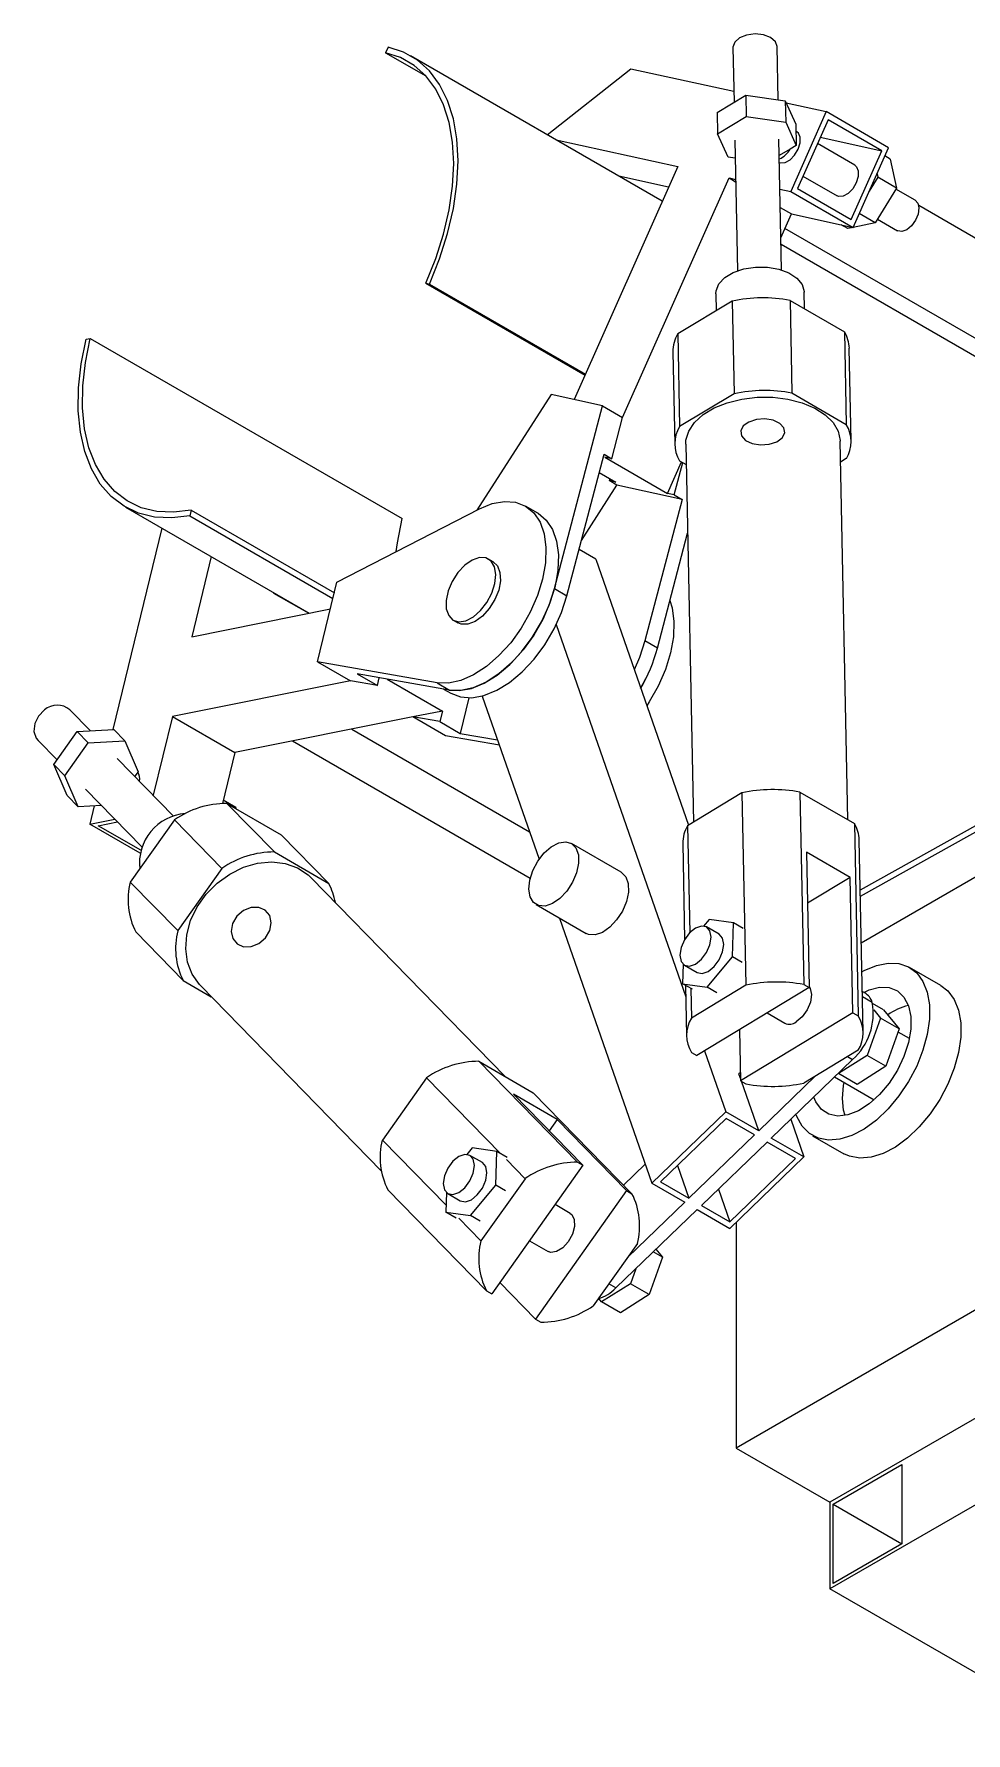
# Model space of a CAD drawing. Header units: millimetres. Extents: x 0 to 1189, y 0 to 841.
# Drawn here: x 754.08 to 775.2, y 113.49 to 151.97 of the extents above; entities that cross this region are included whole.
import ezdxf

# ---------------------------------------------------------------- set-up
doc = ezdxf.new("R2010")
doc.units = ezdxf.units.MM

msp = doc.modelspace()

# ---------------------------------------------------------------- linework, layer by layer
at = {"color": 7, "linetype": 'Continuous', "lineweight": 15}
for p, q in [((762.108, 151.67), (762.052, 151.543)), ((769.922, 151.661), (769.947, 150.419)), ((770.946, 150.475), (770.922, 151.681)), ((762.052, 151.543), (762.964, 151.017)), ((768.322, 148.181), (762.619, 151.473)), ((765.716, 149.686), (767.611, 151.181)), ((767.611, 151.181), (769.942, 150.669)), ((769.562, 150.187), (770.215, 150.581)), ((770.215, 150.581), (770.225, 150.097)), ((770.215, 150.581), (771.107, 150.452)), ((771.107, 150.452), (771.117, 149.968)), ((771.107, 150.452), (771.347, 149.928)), ((769.562, 150.187), (769.572, 149.703)), ((769.572, 149.703), (770.225, 150.097)), ((770.225, 150.097), (771.117, 149.968)), ((771.127, 150.408), (772.034, 150.209)), ((772.034, 150.209), (771.23, 148.401)), ((773.448, 149.392), (772.034, 150.209)), ((769.811, 149.179), (769.572, 149.703)), ((771.117, 149.968), (771.356, 149.444)), ((771.347, 149.928), (771.356, 149.444)), ((771.366, 149.754), (771.35, 149.763)), ((772.076, 150.025), (771.385, 148.47)), ((773.293, 149.323), (772.076, 150.025)), ((765.918, 149.569), (768.67, 148.964)), ((769.964, 149.563), (770.024, 146.604)), ((771.024, 146.624), (770.964, 149.583)), ((771.217, 149.36), (770.971, 149.212)), ((771.356, 149.444), (771.217, 149.36)), ((772.682, 148.994), (771.835, 149.483)), ((771.9, 149.629), (773.293, 149.323)), ((772.602, 147.768), (773.293, 149.323)), ((772.644, 147.585), (773.448, 149.392)), ((768.67, 148.964), (766.326, 143.69)), ((769.972, 149.156), (769.811, 149.179)), ((773.487, 149.133), (773.364, 149.204)), ((773.487, 149.133), (773.627, 148.477)), ((767.333, 148.752), (768.465, 148.503)), ((767.423, 143.285), (769.834, 148.708)), ((769.834, 148.708), (769.982, 148.675)), ((769.834, 148.708), (769.983, 148.622)), ((771.509, 148.748), (772.282, 148.302)), ((773.203, 148.722), (773.009, 148.406)), ((773.186, 148.803), (773.203, 148.722)), ((773.627, 148.477), (773.203, 148.722)), ((770.987, 148.455), (771.23, 148.401)), ((771.23, 148.401), (772.644, 147.585)), ((771.385, 148.47), (772.602, 147.768)), ((773.627, 148.477), (773.145, 147.69)), ((774.053, 148.202), (773.614, 148.456)), ((770.995, 148.037), (771.248, 147.892)), ((771.009, 147.354), (771.248, 147.892)), ((771.248, 147.892), (772.644, 147.585)), ((773.145, 147.69), (772.784, 147.898)), ((773.196, 147.774), (773.653, 147.51)), ((790.686, 138.525), (774.13, 148.083)), ((783.07, 140.651), (771.101, 147.56)), ((772.522, 147.559), (772.375, 147.644)), ((772.644, 147.585), (772.522, 147.559)), ((773.145, 147.69), (772.644, 147.585)), ((782.703, 140.447), (771.012, 147.196)), ((762.964, 146.323), (766.571, 144.24)), ((762.964, 146.323), (763.045, 146.305)), ((763.045, 146.305), (766.581, 144.264)), ((769.903, 145.918), (768.671, 145.174)), ((769.534, 146.082), (769.542, 145.7)), ((769.903, 145.918), (769.946, 143.82)), ((771.216, 145.935), (771.258, 143.837)), ((771.216, 145.935), (772.449, 145.224)), ((771.541, 145.748), (771.534, 146.123)), ((755.266, 145.055), (755.36, 145.074)), ((755.36, 145.074), (762.431, 140.992)), ((768.671, 145.174), (768.713, 143.076)), ((772.449, 145.224), (772.491, 143.126)), ((768.56, 144.771), (768.602, 142.673)), ((772.602, 142.753), (772.559, 144.851)), ((765.8, 143.806), (764.119, 141.183)), ((766.964, 143.55), (765.8, 143.806)), ((765.878, 139.407), (766.964, 143.55)), ((766.964, 143.55), (767.423, 143.285)), ((769.946, 143.82), (768.713, 143.076)), ((771.258, 143.837), (772.491, 143.126)), ((767.177, 142.347), (767.423, 143.285)), ((817.779, 143.118), (772.119, 116.759)), ((772.524, 134.173), (772.352, 142.748)), ((766.16, 139.244), (767.001, 142.449)), ((767.001, 142.449), (767.177, 142.347)), ((767.177, 142.347), (767.022, 142.381)), ((767.022, 142.381), (768.436, 141.564)), ((768.852, 142.678), (769.025, 134.116)), ((766.893, 142.039), (767.272, 141.82)), ((768.436, 141.564), (768.753, 142.278)), ((768.592, 141.53), (768.783, 142.26)), ((768.713, 142.301), (768.862, 142.215)), ((772.491, 142.351), (772.361, 142.272)), ((766.489, 140.498), (767.293, 141.752)), ((767.142, 141.895), (767.116, 141.854)), ((767.293, 141.752), (767.116, 141.854)), ((767.272, 141.82), (767.116, 141.854)), ((768.768, 141.428), (767.293, 141.752)), ((756.161, 141.25), (760.319, 138.85)), ((760.95, 139.553), (764.177, 141.213)), ((765.503, 141.115), (765.22, 141.278)), ((768.768, 141.428), (767.928, 138.223)), ((768.592, 141.53), (768.436, 141.564)), ((768.592, 141.53), (768.768, 141.428)), ((757.65, 141.184), (757.619, 141.058)), ((757.619, 141.058), (760.86, 139.187)), ((757.65, 141.184), (760.891, 139.313)), ((756.979, 140.778), (755.869, 136.214)), ((768.211, 138.06), (768.893, 140.661)), ((758.1, 140.131), (757.659, 138.318)), ((764.49, 140.015), (764.384, 140.076)), ((766.813, 140.072), (766.435, 140.29)), ((766.813, 140.072), (768.912, 134.049)), ((759.514, 139.314), (759.513, 139.308)), ((759.513, 139.308), (760.309, 138.848)), ((760.51, 137.747), (760.95, 139.553)), ((765.878, 139.407), (766.16, 139.244)), ((757.659, 138.318), (760.802, 138.947)), ((763.584, 138.69), (763.691, 138.629)), ((765.917, 138.591), (768.854, 130.166)), ((768.211, 138.06), (767.928, 138.223)), ((763.219, 137.273), (760.51, 137.747)), ((760.51, 137.747), (761.253, 137.319)), ((761.406, 137.477), (761.866, 137.211)), ((763.502, 137.11), (761.406, 137.477)), ((761.866, 137.211), (761.909, 137.389)), ((762.091, 137.357), (763.339, 136.636)), ((761.253, 137.319), (757.22, 136.513)), ((761.866, 137.211), (761.253, 137.319)), ((763.219, 137.273), (763.502, 137.11)), ((763.362, 137.134), (763.527, 137.039)), ((764.241, 136.975), (765.528, 133.281)), ((755.363, 136.186), (754.895, 136.665)), ((763.339, 136.636), (762.667, 136.502)), ((763.339, 136.636), (763.28, 136.395)), ((763.935, 136.933), (763.74, 136.13)), ((755.064, 136.169), (755.895, 136.216)), ((755.895, 136.216), (756.143, 135.962)), ((757.22, 136.513), (756.786, 134.73)), ((757.22, 136.513), (758.634, 135.696)), ((762.667, 136.502), (758.634, 135.696)), ((761.284, 136.226), (765.313, 133.9)), ((763.409, 136.074), (762.667, 136.502)), ((763.28, 136.395), (762.667, 136.502)), ((763.28, 136.395), (763.74, 136.13)), ((754.18, 135.966), (754.609, 135.527)), ((754.535, 135.422), (755.064, 136.169)), ((754.783, 135.168), (755.313, 135.915)), ((755.064, 136.169), (755.313, 135.915)), ((755.313, 135.915), (756.143, 135.962)), ((756.143, 135.962), (756.444, 135.262)), ((759.94, 135.957), (765.326, 132.848)), ((764.629, 135.86), (763.409, 136.074)), ((763.74, 136.13), (764.587, 135.981)), ((757.248, 134.258), (755.971, 135.564)), ((758.634, 135.696), (758.354, 134.543)), ((754.535, 135.422), (754.783, 135.168)), ((754.835, 134.721), (754.535, 135.422)), ((755.084, 134.468), (754.783, 135.168)), ((756.444, 135.262), (756.369, 135.157)), ((754.835, 134.721), (755.084, 134.468)), ((755.256, 134.865), (756.532, 133.559)), ((770.127, 134.782), (768.895, 134.038)), ((770.127, 134.782), (770.215, 130.425)), ((771.44, 134.799), (771.527, 130.442)), ((771.44, 134.799), (772.673, 134.088)), ((755.615, 134.498), (755.084, 134.468)), ((755.449, 134.488), (755.349, 134.077)), ((758.66, 134.452), (758.372, 134.618)), ((758.456, 134.544), (759.532, 133.444)), ((758.456, 134.544), (759.689, 133.833)), ((758.66, 134.452), (758.656, 134.429)), ((775.882, 134.293), (772.806, 132.581)), ((755.349, 134.077), (755.916, 134.19)), ((756.49, 133.418), (755.349, 134.077)), ((755.542, 134.038), (755.979, 134.126)), ((756.506, 133.481), (755.542, 134.038)), ((757.267, 134.173), (756.267, 132.762)), ((757.267, 134.173), (758.343, 133.072)), ((768.895, 134.038), (768.943, 131.614)), ((772.673, 134.088), (772.76, 129.73)), ((759.689, 133.833), (760.764, 132.732)), ((767.393, 132.985), (766.261, 133.638)), ((768.784, 133.635), (768.828, 131.46)), ((772.871, 129.358), (772.783, 133.715)), ((759.532, 133.444), (760.764, 132.732)), ((771.587, 133.438), (771.649, 130.372)), ((772.577, 132.867), (771.587, 133.438)), ((756.267, 132.762), (757.343, 131.662)), ((758.343, 133.072), (757.343, 131.662)), ((764.764, 128.358), (760.367, 132.856)), ((772.577, 132.867), (771.61, 132.283)), ((772.639, 129.8), (772.577, 132.867)), ((775.655, 133.007), (772.83, 131.377)), ((765.462, 132.253), (766.593, 131.599)), ((756.391, 131.633), (757.467, 130.532)), ((765.994, 131.945), (768.087, 125.941)), ((769.381, 131.915), (769.256, 131.767)), ((769.608, 131.581), (769.325, 131.745)), ((769.935, 131.836), (769.381, 131.915)), ((769.912, 131.069), (769.935, 131.836)), ((770.156, 131.708), (769.935, 131.836)), ((768.795, 130.901), (768.782, 130.461)), ((768.825, 130.879), (769.108, 130.715)), ((769.336, 130.382), (769.912, 131.069)), ((770.133, 130.941), (769.912, 131.069)), ((774.634, 130.422), (773.926, 130.83)), ((757.467, 130.532), (758.102, 130.165)), ((768.782, 130.461), (769.336, 130.382)), ((769.003, 130.334), (768.782, 130.461)), ((771.527, 130.442), (771.649, 130.372)), ((757.865, 130.409), (761.953, 126.226)), ((768.849, 130.422), (768.872, 129.277)), ((768.969, 130.353), (768.982, 129.68)), ((770.215, 130.425), (768.982, 129.68)), ((771.649, 130.372), (769.104, 128.835)), ((769.557, 130.254), (769.336, 130.382)), ((772.908, 130.254), (772.852, 130.286)), ((772.639, 129.8), (770.094, 128.264)), ((770.698, 129.798), (771.097, 129.567)), ((772.639, 129.8), (772.76, 129.73)), ((773.264, 129.682), (772.963, 128.838)), ((773.336, 129.869), (773.085, 130.014)), ((773.112, 129.868), (773.264, 129.682)), ((773.688, 129.437), (773.264, 129.682)), ((773.336, 129.869), (773.688, 129.437)), ((770.071, 129.419), (770.094, 128.264)), ((773.688, 129.437), (773.387, 128.594)), ((773.919, 129.217), (773.662, 129.366)), ((768.983, 128.905), (769.104, 128.835)), ((769.281, 128.942), (769.763, 127.557)), ((772.761, 128.955), (771.528, 128.211)), ((764.166, 128.703), (766.4, 126.418)), ((764.166, 128.703), (765.399, 127.992)), ((772.632, 128.743), (770.789, 126.966)), ((772.963, 128.838), (772.311, 128.427)), ((773.387, 128.594), (772.735, 128.182)), ((773.387, 128.594), (772.963, 128.838)), ((762.977, 128.332), (761.978, 126.921)), ((762.977, 128.332), (764.656, 126.615)), ((770.09, 128.451), (770.056, 128.418)), ((770.093, 128.313), (770.056, 128.418)), ((770.094, 128.264), (770.215, 128.194)), ((770.506, 127.129), (770.114, 128.252)), ((771.795, 128.372), (770.506, 127.129)), ((772.223, 128.349), (773.119, 127.832)), ((772.311, 128.427), (772.308, 128.431)), ((772.735, 128.182), (772.311, 128.427)), ((764.95, 127.956), (766.522, 126.348)), ((765.939, 127.385), (764.95, 127.956)), ((765.399, 127.992), (767.633, 125.706)), ((765.939, 127.385), (765.758, 127.129)), ((767.512, 125.776), (765.939, 127.385)), ((769.763, 127.557), (768.087, 125.941)), ((769.768, 127.41), (768.28, 125.975)), ((770.506, 127.129), (769.763, 127.557)), ((770.412, 127.038), (769.768, 127.41)), ((771.232, 127.394), (771.531, 126.537)), ((770.412, 127.038), (768.923, 125.603)), ((771.531, 126.537), (770.789, 126.966)), ((771.727, 127.019), (772.434, 126.611)), ((761.978, 126.921), (763.423, 125.443)), ((764.017, 126.743), (763.893, 126.595)), ((764.571, 126.664), (764.017, 126.743)), ((764.549, 125.897), (764.571, 126.664)), ((764.807, 126.527), (764.571, 126.664)), ((770.695, 126.875), (769.206, 125.44)), ((771.338, 126.504), (770.695, 126.875)), ((764.245, 126.409), (763.962, 126.573)), ((766.522, 126.348), (764.458, 123.436)), ((764.79, 126.477), (765.212, 126.046)), ((766.4, 126.418), (766.522, 126.348)), ((767.936, 126.374), (767.444, 125.899)), ((768.665, 126.346), (768.923, 125.603)), ((769.85, 125.068), (771.338, 126.504)), ((769.855, 124.921), (771.531, 126.537)), ((763.972, 125.209), (764.549, 125.897)), ((765.212, 126.046), (764.212, 124.636)), ((764.77, 125.769), (764.549, 125.897)), ((768.087, 125.941), (768.83, 125.513)), ((768.28, 125.975), (768.923, 125.603)), ((769.591, 125.811), (769.85, 125.068)), ((762.102, 125.792), (764.336, 123.506)), ((763.431, 125.729), (763.418, 125.289)), ((763.462, 125.707), (763.745, 125.543)), ((767.512, 125.776), (765.448, 122.864)), ((766.233, 125.261), (765.892, 125.459)), ((767.512, 125.776), (767.633, 125.706)), ((768.83, 125.513), (767.539, 124.268)), ((769.206, 125.44), (769.85, 125.068)), ((763.418, 125.289), (763.972, 125.209)), ((763.654, 125.153), (763.418, 125.289)), ((763.708, 125.152), (764.212, 124.636)), ((764.193, 125.082), (763.972, 125.209)), ((769.112, 125.349), (767.269, 123.571)), ((769.112, 125.349), (769.855, 124.921)), ((769.998, 125.059), (769.998, 119.943)), ((765.311, 124.639), (765.733, 124.395)), ((767.757, 124.576), (766.758, 123.166)), ((768.324, 124.265), (768.114, 124.386)), ((768.176, 124.446), (768.324, 124.265)), ((767.721, 124.008), (767.599, 123.666)), ((768.324, 124.265), (768.024, 123.422)), ((777.069, 124.025), (769.998, 119.943)), ((764.336, 123.506), (764.458, 123.436)), ((764.639, 123.692), (765.448, 122.864)), ((767.599, 123.666), (766.947, 123.255)), ((768.024, 123.422), (767.599, 123.666)), ((766.947, 123.255), (766.887, 123.329)), ((767.371, 123.01), (766.947, 123.255)), ((768.024, 123.422), (767.371, 123.01)), ((765.448, 122.864), (765.569, 122.794)), ((779.332, 122.882), (772.119, 118.718)), ((769.998, 119.943), (772.119, 118.718)), ((772.19, 118.678), (773.746, 119.576)), ((773.746, 119.576), (773.746, 117.779)), ((772.119, 118.718), (772.119, 116.759)), ((772.19, 116.881), (772.19, 118.678)), ((772.19, 118.678), (773.746, 117.78)), ((773.746, 117.779), (772.19, 116.881)), ((777.776, 113.493), (772.119, 116.759))]:
    msp.add_line(p, q, dxfattribs=at)
at = {"color": 8, "linetype": 'Continuous', "lineweight": 15}
for p, q in [((772.809, 132.446), (775.94, 134.189)), ((773.078, 130.034), (772.855, 130.163)), ((772.519, 128.809), (772.632, 128.743)), ((767.269, 123.571), (767.11, 123.663))]:
    msp.add_line(p, q, dxfattribs=at)
at = {"color": 7, "linetype": 'Continuous', "lineweight": 15, "flags": 128}
for points in [[(763.045, 146.305), (763.275, 146.876), (763.457, 147.449), (763.589, 148.015), (763.669, 148.565), (763.696, 149.092), (763.669, 149.589), (763.589, 150.047), (763.457, 150.46), (763.275, 150.823), (763.045, 151.129), (762.772, 151.374), (762.458, 151.556), (762.108, 151.67)], [(770.232, 151.942), (770.069, 151.876), (769.961, 151.779), (769.922, 151.666), (769.922, 151.661)], [(770.922, 151.681), (770.884, 151.79), (770.776, 151.884), (770.615, 151.946), (770.423, 151.967), (770.232, 151.942)], [(762.964, 146.323), (763.187, 146.879), (763.365, 147.436), (763.493, 147.986), (763.571, 148.522), (763.597, 149.035), (763.571, 149.518), (763.493, 149.964), (763.365, 150.366), (763.187, 150.719), (762.964, 151.017), (762.697, 151.256), (762.392, 151.432), (762.052, 151.543)], [(771.399, 149.356), (771.443, 149.498), (771.445, 149.627), (771.404, 149.722), (771.366, 149.754)], [(770.975, 149.056), (771.006, 149.046), (771.107, 149.054), (771.217, 149.115), (771.32, 149.222), (771.399, 149.356)], [(772.682, 148.994), (772.719, 148.962), (772.76, 148.867), (772.758, 148.739), (772.714, 148.597), (772.635, 148.462), (772.533, 148.356), (772.422, 148.294), (772.321, 148.286), (772.282, 148.302)], [(774.053, 148.202), (774.112, 148.137), (774.136, 148.027), (774.117, 147.89), (774.058, 147.749), (773.968, 147.623), (773.86, 147.533), (773.751, 147.492), (773.658, 147.507), (773.653, 147.51)], [(769.534, 146.082), (769.539, 146.15), (769.604, 146.307), (769.737, 146.449), (769.93, 146.565), (770.167, 146.647), (770.432, 146.688), (770.704, 146.687), (770.963, 146.641), (771.191, 146.556), (771.37, 146.437), (771.487, 146.294), (771.533, 146.136), (771.534, 146.123)], [(757.619, 141.058), (757.206, 141.008), (756.816, 141.027), (756.454, 141.115), (756.125, 141.271), (755.836, 141.492), (755.588, 141.776), (755.388, 142.117), (755.236, 142.511), (755.136, 142.953), (755.088, 143.435), (755.094, 143.951), (755.154, 144.494), (755.266, 145.055)], [(757.65, 141.184), (757.248, 141.136), (756.868, 141.155), (756.516, 141.24), (756.196, 141.392), (755.914, 141.607), (755.674, 141.883), (755.478, 142.215), (755.331, 142.598), (755.233, 143.028), (755.187, 143.498), (755.193, 144), (755.251, 144.528), (755.36, 145.074)], [(768.852, 142.678), (768.857, 142.769), (768.92, 142.975), (769.051, 143.171), (769.246, 143.348), (769.496, 143.499), (769.792, 143.618), (770.12, 143.7), (770.469, 143.742), (770.823, 143.741), (771.168, 143.698), (771.489, 143.615), (771.775, 143.495), (772.012, 143.343), (772.192, 143.166), (772.306, 142.969), (772.351, 142.762), (772.352, 142.748)], [(764.177, 141.213), (764.466, 141.331), (764.743, 141.382), (764.998, 141.363), (765.222, 141.277), (765.408, 141.124), (765.551, 140.912), (765.644, 140.646), (765.686, 140.336), (765.674, 139.992), (765.609, 139.625), (765.493, 139.249), (765.33, 138.874), (765.126, 138.515), (764.887, 138.183), (764.621, 137.889), (764.338, 137.643), (764.046, 137.453), (763.756, 137.325), (763.477, 137.265), (763.219, 137.273)], [(762.294, 140.245), (762.322, 140.446), (762.431, 140.992)], [(765.503, 141.115), (765.505, 141.113), (765.691, 140.961), (765.834, 140.748), (765.927, 140.483), (765.968, 140.173), (765.956, 139.828), (765.891, 139.462), (765.776, 139.085), (765.613, 138.711), (765.409, 138.352), (765.17, 138.02), (764.904, 137.726), (764.621, 137.479), (764.329, 137.29), (764.039, 137.162), (763.76, 137.102), (763.502, 137.11)], [(764.521, 139.9), (764.444, 140.029), (764.326, 140.101), (764.178, 140.109), (764.013, 140.052), (763.845, 139.936), (763.69, 139.771), (763.561, 139.571), (763.469, 139.355), (763.423, 139.141), (763.427, 138.948), (763.481, 138.795), (763.579, 138.693), (763.714, 138.653), (763.872, 138.678), (764.04, 138.765), (764.204, 138.908), (764.348, 139.092), (764.459, 139.302), (764.529, 139.52), (764.55, 139.725), (764.521, 139.9)], [(764.49, 140.015), (764.585, 139.924), (764.644, 139.776), (764.654, 139.587), (764.614, 139.375), (764.527, 139.158), (764.401, 138.955), (764.248, 138.786), (764.081, 138.663), (763.915, 138.599)], [(763.502, 137.11), (763.721, 137.099), (763.997, 137.149), (764.286, 137.267), (764.578, 137.448), (764.864, 137.686), (765.132, 137.974), (765.376, 138.301), (765.585, 138.657), (765.755, 139.03), (765.878, 139.407)], [(763.527, 137.039), (763.749, 136.954), (764.004, 136.935), (764.28, 136.986), (764.569, 137.104), (764.861, 137.285), (765.146, 137.523), (765.415, 137.811), (765.658, 138.138), (765.868, 138.494), (766.037, 138.867), (766.16, 139.244)], [(768.493, 139.137), (768.543, 138.972), (768.585, 138.662), (768.573, 138.318), (768.508, 137.952), (768.392, 137.575), (768.229, 137.201), (768.025, 136.841), (767.969, 136.756)], [(763.915, 138.599), (763.764, 138.6), (763.691, 138.629)], [(767.928, 138.223), (767.805, 137.846), (767.685, 137.57)], [(754.322, 136.659), (754.185, 136.52), (754.102, 136.35), (754.085, 136.175), (754.137, 136.021), (754.18, 135.966)], [(765.325, 132.428), (765.296, 132.603), (765.317, 132.808), (765.387, 133.026), (765.498, 133.236), (765.642, 133.421), (765.806, 133.563), (765.974, 133.651), (766.132, 133.675), (766.267, 133.635), (766.365, 133.534), (766.419, 133.38), (766.423, 133.188), (766.377, 132.974), (766.285, 132.757), (766.156, 132.558), (766.001, 132.393), (765.833, 132.276), (765.668, 132.22), (765.52, 132.228), (765.402, 132.299), (765.325, 132.428)], [(757.865, 130.409), (757.834, 130.441), (757.67, 130.676), (757.565, 130.95), (757.523, 131.252), (757.547, 131.57), (757.635, 131.89), (757.783, 132.2), (757.986, 132.486), (758.236, 132.737), (758.521, 132.944), (758.831, 133.096), (759.152, 133.189), (759.472, 133.218), (759.777, 133.181), (760.055, 133.082), (760.295, 132.923), (760.367, 132.856)], [(767.393, 132.985), (767.398, 132.982), (767.496, 132.881), (767.55, 132.727), (767.554, 132.535), (767.508, 132.321), (767.417, 132.104), (767.287, 131.905), (767.132, 131.739), (766.964, 131.623), (766.799, 131.567), (766.651, 131.574), (766.593, 131.599)], [(768.722, 131.107), (768.749, 130.967), (768.825, 130.879), (768.94, 130.856), (769.075, 130.903), (769.211, 131.013), (769.325, 131.167), (769.402, 131.344), (769.429, 131.516), (769.402, 131.656), (769.325, 131.745), (769.211, 131.767), (769.075, 131.72), (768.94, 131.611), (768.825, 131.456), (768.749, 131.279), (768.722, 131.107)], [(769.712, 131.352), (769.685, 131.493), (769.608, 131.581), (769.608, 131.581)], [(769.108, 130.715), (769.223, 130.693), (769.358, 130.74), (769.494, 130.849), (769.608, 131.004), (769.685, 131.181), (769.712, 131.352)], [(772.843, 130.731), (772.896, 130.759), (773.173, 130.876), (773.438, 130.929), (773.684, 130.919), (773.902, 130.844), (774.085, 130.707), (774.228, 130.513), (774.326, 130.268), (774.376, 129.98), (774.376, 129.658), (774.326, 129.312), (774.228, 128.954), (774.085, 128.595), (773.902, 128.247), (773.684, 127.92), (773.438, 127.626), (773.173, 127.373), (772.896, 127.17), (772.618, 127.024), (772.346, 126.939), (772.089, 126.917), (771.857, 126.96), (771.655, 127.066), (771.491, 127.232), (771.37, 127.453), (771.35, 127.507)], [(771.649, 130.387), (771.67, 130.352), (771.7, 130.214), (771.677, 130.043), (771.603, 129.866), (771.49, 129.709), (771.355, 129.597)], [(772.889, 130.265), (773.01, 130.319), (773.245, 130.38), (773.461, 130.372), (773.648, 130.297), (773.796, 130.158), (773.899, 129.961), (773.951, 129.715), (773.951, 129.433), (773.899, 129.126), (773.796, 128.811), (773.648, 128.5), (773.461, 128.21), (773.245, 127.953), (773.01, 127.741), (772.765, 127.585), (772.524, 127.491), (772.297, 127.464), (772.094, 127.506), (771.926, 127.614), (771.8, 127.783), (771.752, 127.895)], [(774.634, 130.422), (774.792, 130.299), (774.935, 130.105), (775.033, 129.86), (775.083, 129.572), (775.083, 129.25), (775.033, 128.904), (774.935, 128.546), (774.792, 128.187), (774.609, 127.839), (774.391, 127.512), (774.145, 127.217), (773.88, 126.965), (773.603, 126.762), (773.325, 126.616), (773.053, 126.53), (772.796, 126.509), (772.564, 126.552), (772.434, 126.611)], [(772.402, 127.863), (772.429, 128.159), (772.441, 128.224)], [(772.462, 127.477), (772.429, 127.598), (772.402, 127.863)], [(764.065, 126.344), (764.038, 126.484), (763.962, 126.573), (763.847, 126.595), (763.712, 126.548), (763.576, 126.439), (763.462, 126.284), (763.385, 126.107), (763.358, 125.935), (763.385, 125.795), (763.462, 125.707), (763.576, 125.684), (763.712, 125.731), (763.847, 125.841), (763.962, 125.995), (764.038, 126.172), (764.065, 126.344)], [(763.745, 125.543), (763.859, 125.521), (763.995, 125.568), (764.13, 125.677), (764.245, 125.832), (764.321, 126.009), (764.348, 126.18), (764.321, 126.321), (764.245, 126.409), (764.245, 126.409)], [(766.233, 125.261), (766.27, 125.233), (766.327, 125.121), (766.332, 124.965), (766.284, 124.788), (766.19, 124.617)], [(766.19, 124.617), (766.065, 124.478), (765.927, 124.393), (765.798, 124.374), (765.733, 124.395)]]:
    msp.add_lwpolyline(points, dxfattribs=at)
at = {"color": 7, "linetype": 'Continuous', "flags": 128}
for points in [[(770.28, 143.18), (770.156, 143.09), (770.1, 142.979), (770.119, 142.865), (770.21, 142.764), (770.361, 142.693), (770.548, 142.662), (770.742, 142.676), (770.914, 142.732), (771.038, 142.823), (771.095, 142.934), (771.076, 143.048), (770.984, 143.148), (770.833, 143.22), (770.647, 143.251), (770.452, 143.237), (770.28, 143.18)], [(758.683, 131.987), (758.585, 131.822), (758.551, 131.646), (758.587, 131.484), (758.686, 131.362), (758.834, 131.298), (759.009, 131.302), (759.183, 131.373), (759.33, 131.501), (759.428, 131.666), (759.462, 131.842), (759.426, 132.004), (759.327, 132.126), (759.179, 132.19), (759.004, 132.186), (758.83, 132.115), (758.683, 131.987)]]:
    msp.add_lwpolyline(points, dxfattribs=at)
at = {"color": 7, "linetype": 'Continuous', "lineweight": 15}
for centre, radius, start, end in [((770.776, 149.599), 0.502, 293.1106, 331.4892), ((770.602, 142.676), 3.316, 79.3401, 102.1697), ((769.323, 144.778), 0.763, 148.7677, 180.5518), ((771.804, 144.829), 0.756, 1.6774, 31.4457), ((770.645, 140.578), 3.316, 79.3398, 102.1701), ((771.862, 142.738), 0.739, 328.3628, 31.6622), ((769.342, 142.688), 0.739, 148.3644, 211.6618), ((764.632, 139.021), 3.705, 329.684, 344.9699), ((764.62, 139.026), 3.719, 329.7118, 344.942), ((754.612, 136.336), 0.434, 49.1709, 131.8882), ((756.223, 135.099), 0.259, 348.5612, 35.2101), ((770.826, 131.54), 3.316, 79.3401, 102.1697), ((757.604, 133.189), 1.129, 94.8702, 186.3125), ((758.462, 132.44), 2.104, 90.1592, 124.5884), ((769.547, 133.642), 0.763, 148.7733, 180.5453), ((772.028, 133.693), 0.756, 1.6774, 31.4457), ((759.537, 131.34), 2.104, 90.1595, 124.5877), ((757.834, 132.363), 1.617, 165.6926, 206.8476), ((759.487, 132.053), 1.447, 9.7103, 27.9766), ((758.91, 131.262), 1.617, 165.6926, 206.8476), ((770.914, 127.183), 3.316, 79.3393, 102.1706), ((772.708, 129.923), 0.387, 16.7676, 58.8997), ((769.611, 129.293), 0.739, 148.3636, 211.662), ((771.711, 129.784), 1.39, 311.5301, 10.3708), ((772.132, 129.342), 0.739, 328.3625, 31.6625), ((774.175, 128.701), 1.293, 102.3676, 125.2906), ((771.203, 129.78), 0.238, 243.3881, 309.6738), ((764.172, 126.599), 2.104, 90.1593, 124.5879), ((770.829, 131.452), 3.316, 259.3391, 282.171), ((763.544, 126.522), 1.617, 165.693, 206.8468), ((766.406, 124.314), 2.104, 90.1591, 124.5882), ((766.191, 124.976), 1.617, 345.6923, 26.8476), ((765.779, 124.236), 1.617, 165.6929, 206.8469), ((766.567, 124.257), 0.981, 287.9605, 315.6529), ((765.563, 124.898), 2.104, 270.1587, 304.5888)]:
    msp.add_arc(centre, radius, start, end, dxfattribs=at)

doc.saveas('drawing.dxf')
